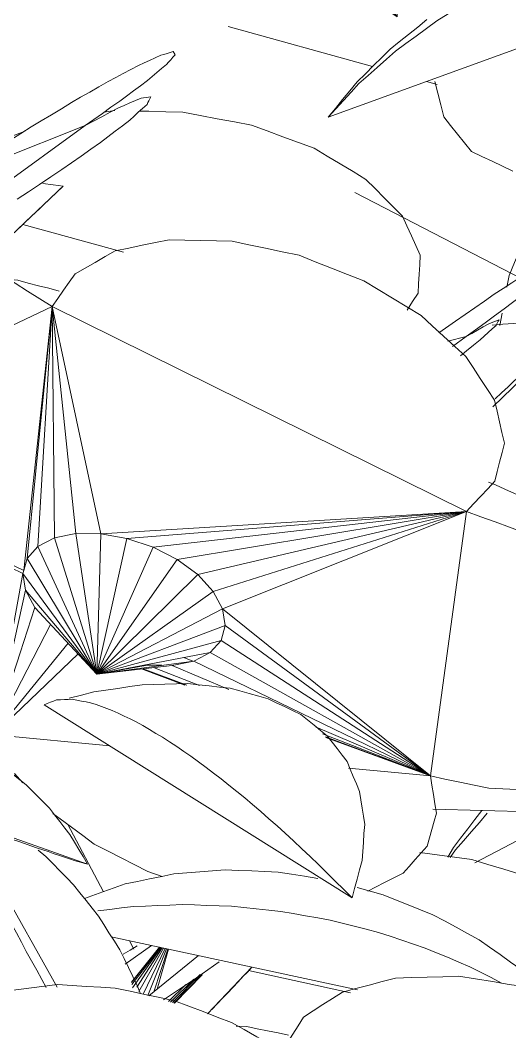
# Model space of a CAD drawing. Header units: metres. Extents: x 13.9 to 26.7, y -0.2 to 3.2.
# Drawn here: x 16.7855 to 16.8344, y 2.4009 to 2.502 of the extents above; entities that cross this region are included whole.
import ezdxf

# ---------------------------------------------------------------- set-up
doc = ezdxf.new("R2010")
doc.units = ezdxf.units.M
doc.layers.add('Importações nas famílias', color=10, linetype='Continuous', lineweight=5)
doc.layers.add('Vegetação', color=7, linetype='Continuous', lineweight=5)

# ---------------------------------------------------------------- blocks, each defined once
blk = doc.blocks.new('Planta_pergolado_12200 - plantas pergolado_skp_Component_12-V1523-Corte 1')
at = {"layer": 'Importações nas famílias'}
blk.add_line((16.78424, 2.47613), (16.7853, 2.47602), dxfattribs=at)
at = {"layer": 'Importações nas famílias', "flags": 128}
blk.add_lwpolyline([(16.7853, 2.47602), (16.78633, 2.47575), (16.78736, 2.47548), (16.7884, 2.47522), (16.78943, 2.47495)], dxfattribs=at)
blk = doc.blocks.new('Planta_pergolado_12200 - plantas pergolado_skp_Component_12-V1524-Corte 1')
at = {"layer": 'Importações nas famílias'}
for p, q in [((16.78983, 2.48543), (16.78147, 2.4775)), ((16.7825, 2.47847), (16.78191, 2.47791))]:
    blk.add_line(p, q, dxfattribs=at)
at = {"layer": 'Importações nas famílias', "flags": 128}
for points in [[(16.78779, 2.48571), (16.78881, 2.48557), (16.78983, 2.48543)], [(16.78983, 2.48543), (16.78946, 2.48508), (16.78909, 2.48473), (16.78872, 2.48438), (16.78835, 2.48403)], [(16.78835, 2.48403), (16.78792, 2.48362), (16.78749, 2.48321), (16.78706, 2.4828), (16.78663, 2.48239)], [(16.78663, 2.48239), (16.78614, 2.48193), (16.78565, 2.48146), (16.78516, 2.481), (16.78467, 2.48053)], [(16.78467, 2.48053), (16.78413, 2.48001), (16.78359, 2.4795), (16.78304, 2.47898), (16.7825, 2.47847)]]:
    blk.add_lwpolyline(points, dxfattribs=at)
blk = doc.blocks.new('Planta_pergolado_12200 - plantas pergolado_skp_Component_17-V1526-Corte 1')
at = {"layer": 'Importações nas famílias'}
for p in [(16.7757, 2.47959), (16.77861, 2.48614)]:
    blk.add_line(p, (16.79201, 2.49149), dxfattribs=at)
at = {"layer": 'Importações nas famílias', "flags": 128}
for points in [[(16.80082, 2.49888), (16.80051, 2.49879), (16.8002, 2.4987), (16.79989, 2.4986), (16.79957, 2.49851)], [(16.80101, 2.49855), (16.80096, 2.49863), (16.80092, 2.49871), (16.80087, 2.4988), (16.80082, 2.49888)], [(16.79957, 2.49851), (16.79902, 2.49826), (16.79846, 2.498), (16.79791, 2.49775), (16.79735, 2.49749)], [(16.80013, 2.49757), (16.80035, 2.49781), (16.80057, 2.49806), (16.80079, 2.49831), (16.80101, 2.49855)], [(16.79735, 2.49749), (16.79659, 2.49709), (16.79583, 2.49668), (16.79507, 2.49628), (16.79431, 2.49588)], [(16.79824, 2.49598), (16.79871, 2.49638), (16.79919, 2.49677), (16.79966, 2.49717), (16.80013, 2.49757)], [(16.79431, 2.49588), (16.7934, 2.49535), (16.79249, 2.49483), (16.79157, 2.49431), (16.79066, 2.49378)], [(16.79547, 2.49391), (16.79616, 2.49443), (16.79686, 2.49495), (16.79755, 2.49546), (16.79824, 2.49598)], [(16.79066, 2.49378), (16.78965, 2.49317), (16.78865, 2.49257), (16.78764, 2.49196), (16.78664, 2.49135)], [(16.79201, 2.49149), (16.79287, 2.4921), (16.79374, 2.4927), (16.7946, 2.49331), (16.79547, 2.49391)], [(16.79762, 2.49422), (16.79705, 2.49398), (16.79649, 2.49374), (16.79592, 2.49349), (16.79536, 2.49325)], [(16.79859, 2.49434), (16.79835, 2.49431), (16.7981, 2.49428), (16.79786, 2.49425), (16.79762, 2.49422)], [(16.7982, 2.49359), (16.79829, 2.49378), (16.79839, 2.49397), (16.79849, 2.49415), (16.79859, 2.49434)], [(16.79536, 2.49325), (16.79452, 2.49281), (16.79368, 2.49237), (16.79284, 2.49193), (16.79201, 2.49149)], [(16.79647, 2.49203), (16.7969, 2.49242), (16.79733, 2.49281), (16.79776, 2.4932), (16.7982, 2.49359)], [(16.79355, 2.4898), (16.79428, 2.49036), (16.79501, 2.49092), (16.79574, 2.49147), (16.79647, 2.49203)], [(16.78664, 2.49135), (16.78561, 2.4907), (16.78458, 2.49005), (16.78356, 2.4894), (16.78253, 2.48874)], [(16.78969, 2.48709), (16.79066, 2.48776), (16.79162, 2.48844), (16.79259, 2.48912), (16.79355, 2.4898)], [(16.78523, 2.48412), (16.78635, 2.48486), (16.78746, 2.4856), (16.78858, 2.48635), (16.78969, 2.48709)]]:
    blk.add_lwpolyline(points, dxfattribs=at)
blk = doc.blocks.new('Planta_pergolado_12200 - plantas pergolado_skp_Component_16-V1527-Corte 1')
for name in ['Planta_pergolado_12200 - plantas pergolado_skp_Component_17-V1526-Corte 1', 'Planta_pergolado_12200 - plantas pergolado_skp_Component_12-V1524-Corte 1', 'Planta_pergolado_12200 - plantas pergolado_skp_Component_12-V1523-Corte 1']:
    blk.add_blockref(name, (0, 0))
blk = doc.blocks.new('Planta_pergolado_12200 - plantas pergolado_skp_-3067456-Corte 1')
blk.add_blockref('Planta_pergolado_12200 - plantas pergolado_skp_Component_16-V1527-Corte 1', (0, 0))
blk = doc.blocks.new('Planta_pergolado_12200 - plantas pergolado_skp_Component_12-V1640-Corte 1')
at = {"layer": 'Importações nas famílias'}
blk.add_line((16.80276, 2.43795), (16.80187, 2.43832), dxfattribs=at)
blk = doc.blocks.new('Planta_pergolado_12200 - plantas pergolado_skp_Component_12-V1641-Corte 1')
at = {"layer": 'Importações nas famílias'}
blk.add_line((16.8449, 2.42272), (16.82673, 2.42316), dxfattribs=at)
at = {"layer": 'Importações nas famílias', "flags": 128}
for points in [[(16.84087, 2.42464), (16.83979, 2.42505), (16.839, 2.42534)], [(16.84141, 2.4257), (16.84219, 2.42503), (16.84309, 2.42426), (16.844, 2.42349), (16.8449, 2.42272)], [(16.8449, 2.42272), (16.8439, 2.4232), (16.84289, 2.42368), (16.84188, 2.42416), (16.84087, 2.42464)]]:
    blk.add_lwpolyline(points, dxfattribs=at)
blk = doc.blocks.new('Planta_pergolado_12200 - plantas pergolado_skp_Component_17-V1642-Corte 1')
at = {"layer": 'Importações nas famílias'}
for p, q in [((16.79389, 2.49283), (16.79497, 2.49299)), ((16.78579, 2.4816), (16.79584, 2.47884))]:
    blk.add_line(p, q, dxfattribs=at)
at = {"layer": 'Importações nas famílias', "flags": 128}
for points in [[(16.79744, 2.49293), (16.79839, 2.49291), (16.80009, 2.49287), (16.80179, 2.49282)], [(16.80179, 2.49282), (16.8035, 2.4925), (16.80521, 2.49217), (16.80692, 2.49185), (16.80863, 2.49153)], [(16.7837, 2.49002), (16.78497, 2.49052), (16.78603, 2.49094)], [(16.80863, 2.49153), (16.81019, 2.49095), (16.81176, 2.49037), (16.81333, 2.4898), (16.8149, 2.48922)], [(16.8149, 2.48922), (16.81619, 2.48844), (16.81749, 2.48766), (16.81878, 2.48688), (16.82007, 2.4861)], [(16.82007, 2.4861), (16.82098, 2.48518), (16.82189, 2.48427), (16.8228, 2.48335), (16.82371, 2.48243)], [(16.82371, 2.48243), (16.82416, 2.48146), (16.8246, 2.48048), (16.82505, 2.47951), (16.82549, 2.47853)], [(16.82549, 2.47853), (16.82544, 2.47758), (16.82539, 2.47663), (16.82533, 2.47568), (16.82528, 2.47473)], [(16.82528, 2.47473), (16.82473, 2.47389), (16.82418, 2.47304)]]:
    blk.add_lwpolyline(points, dxfattribs=at)
blk = doc.blocks.new('Planta_pergolado_12200 - plantas pergolado_skp_Component_16-V1643-Corte 1')
for name in ['Planta_pergolado_12200 - plantas pergolado_skp_Component_17-V1642-Corte 1', 'Planta_pergolado_12200 - plantas pergolado_skp_Component_12-V1640-Corte 1', 'Planta_pergolado_12200 - plantas pergolado_skp_Component_12-V1641-Corte 1']:
    blk.add_blockref(name, (0, 0))
blk = doc.blocks.new('Planta_pergolado_12200 - plantas pergolado_skp_Component_12-V1648-Corte 1')
at = {"layer": 'Importações nas famílias'}
for p, q in [((16.86866, 2.44152), (16.86767, 2.44147)), ((16.85008, 2.43662), (16.8512, 2.43715)), ((16.84309, 2.42422), (16.85732, 2.43172)), ((16.83093, 2.4178), (16.84046, 2.42283)), ((16.82823, 2.41839), (16.82881, 2.41934)), ((16.82901, 2.41911), (16.82847, 2.41834))]:
    blk.add_line(p, q, dxfattribs=at)
at = {"layer": 'Importações nas famílias', "flags": 128}
for points in [[(16.86767, 2.44147), (16.86656, 2.44129), (16.86545, 2.4411), (16.86434, 2.44091), (16.86324, 2.44072)], [(16.85588, 2.43885), (16.85709, 2.43917), (16.85829, 2.43949), (16.8595, 2.43981), (16.8607, 2.44013)], [(16.86324, 2.44072), (16.86207, 2.4404), (16.86091, 2.44007), (16.85975, 2.43975), (16.85858, 2.43943)], [(16.8607, 2.44013), (16.86193, 2.44034), (16.86261, 2.44046)], [(16.85858, 2.43943), (16.85739, 2.43898), (16.8562, 2.43852), (16.85501, 2.43807), (16.85382, 2.43762)], [(16.8512, 2.43715), (16.85237, 2.43757), (16.85354, 2.438), (16.85471, 2.43843), (16.85588, 2.43885)], [(16.85382, 2.43762), (16.85263, 2.43705), (16.85143, 2.43648), (16.85028, 2.43593)], [(16.82881, 2.41934), (16.82952, 2.42027), (16.83023, 2.4212), (16.83094, 2.42213), (16.83164, 2.42304)], [(16.83218, 2.42276), (16.83139, 2.42184), (16.8306, 2.42093), (16.8298, 2.42002), (16.82901, 2.41911)]]:
    blk.add_lwpolyline(points, dxfattribs=at)
blk = doc.blocks.new('Planta_pergolado_12200 - plantas pergolado_skp_Component_16-V1651-Corte 1')
blk.add_blockref('Planta_pergolado_12200 - plantas pergolado_skp_Component_12-V1648-Corte 1', (0, 0))
blk = doc.blocks.new('Planta_pergolado_12200 - plantas pergolado_skp_-V1656-Corte 1')
at = {"layer": 'Importações nas famílias'}
for p, q in [((16.82073, 2.49737), (16.8063, 2.50139)), ((16.82717, 2.49558), (16.8261, 2.49588))]:
    blk.add_line(p, q, dxfattribs=at)
for name in ['Planta_pergolado_12200 - plantas pergolado_skp_Component_16-V1643-Corte 1', 'Planta_pergolado_12200 - plantas pergolado_skp_Component_16-V1651-Corte 1']:
    blk.add_blockref(name, (0, 0))
blk = doc.blocks.new('Planta_pergolado_12200 - plantas pergolado_skp_-3067458-Corte 1')
blk.add_blockref('Planta_pergolado_12200 - plantas pergolado_skp_-V1656-Corte 1', (0, 0))
blk = doc.blocks.new('Planta_pergolado_12200 - plantas pergolado_skp_Component_12-V1657-Corte 1')
at = {"layer": 'Importações nas famílias'}
blk.add_line((16.79227, 2.41769), (16.75856, 2.42956), dxfattribs=at)
at = {"layer": 'Importações nas famílias', "flags": 128}
for points in [[(16.76511, 2.43149), (16.76428, 2.4313), (16.76346, 2.43111), (16.76264, 2.43092), (16.76181, 2.43073)], [(16.7684, 2.43185), (16.76758, 2.43176), (16.76675, 2.43167), (16.76593, 2.43158), (16.76511, 2.43149)], [(16.77165, 2.43181), (16.77084, 2.43182), (16.77003, 2.43183), (16.76921, 2.43184), (16.7684, 2.43185)], [(16.77483, 2.43135), (16.77404, 2.43146), (16.77324, 2.43158), (16.77245, 2.43169), (16.77165, 2.43181)], [(16.77791, 2.43049), (16.77714, 2.43071), (16.77637, 2.43092), (16.7756, 2.43114), (16.77483, 2.43135)], [(16.76181, 2.43073), (16.761, 2.43044), (16.76019, 2.43015), (16.75937, 2.42986), (16.75856, 2.42956)], [(16.78084, 2.42924), (16.7801, 2.42955), (16.77937, 2.42986), (16.77864, 2.43018), (16.77791, 2.43049)], [(16.75856, 2.42956), (16.75955, 2.4292), (16.76053, 2.42884), (16.76152, 2.42848), (16.76244, 2.42814)], [(16.78359, 2.4276), (16.7829, 2.42801), (16.78221, 2.42842), (16.78152, 2.42883), (16.78084, 2.42924)], [(16.76251, 2.42812), (16.76352, 2.42775), (16.76452, 2.42738), (16.76553, 2.42702), (16.76654, 2.42665)], [(16.78614, 2.42561), (16.7855, 2.42611), (16.78486, 2.42661), (16.78423, 2.42711), (16.78359, 2.4276)], [(16.77055, 2.4252), (16.77153, 2.42485), (16.77251, 2.4245), (16.77348, 2.42415), (16.77446, 2.4238)], [(16.78845, 2.42327), (16.78787, 2.42386), (16.78729, 2.42444), (16.78671, 2.42503), (16.78614, 2.42561)], [(16.77446, 2.4238), (16.77539, 2.42347), (16.77631, 2.42313), (16.77724, 2.4228), (16.77817, 2.42247)], [(16.7905, 2.42063), (16.78999, 2.42129), (16.78948, 2.42195), (16.78896, 2.42261), (16.78845, 2.42327)], [(16.77817, 2.42247), (16.77902, 2.42217), (16.77988, 2.42187), (16.78073, 2.42157), (16.78159, 2.42126)], [(16.78159, 2.42126), (16.78235, 2.421), (16.78311, 2.42073), (16.78388, 2.42046), (16.78464, 2.42019)], [(16.78464, 2.42019), (16.78529, 2.41997), (16.78595, 2.41974), (16.7866, 2.41952), (16.78725, 2.41929)], [(16.79227, 2.41769), (16.79183, 2.41843), (16.79139, 2.41916), (16.79094, 2.41989), (16.7905, 2.42063)], [(16.78725, 2.41929), (16.78778, 2.41911), (16.78831, 2.41893), (16.78884, 2.41875), (16.78937, 2.41858)], [(16.78937, 2.41858), (16.78976, 2.41845), (16.79015, 2.41832), (16.79054, 2.41819), (16.79093, 2.41806)], [(16.79093, 2.41806), (16.79117, 2.41799), (16.79142, 2.41792), (16.79166, 2.41784), (16.7919, 2.41777)], [(16.7919, 2.41777), (16.792, 2.41775), (16.79209, 2.41773), (16.79218, 2.41771)]]:
    blk.add_lwpolyline(points, dxfattribs=at)
blk = doc.blocks.new('Planta_pergolado_12200 - plantas pergolado_skp_Component_12-V1658-Corte 1')
at = {"layer": 'Importações nas famílias'}
for p, q in [((16.78923, 2.40539), (16.77998, 2.42183)), ((16.78809, 2.41844), (16.78733, 2.41907)), ((16.79754, 2.40472), (16.79723, 2.40557))]:
    blk.add_line(p, q, dxfattribs=at)
at = {"layer": 'Importações nas famílias', "flags": 128}
for points in [[(16.77969, 2.42167), (16.78003, 2.42092), (16.78038, 2.42018), (16.78073, 2.41944)], [(16.78073, 2.41944), (16.78114, 2.41862), (16.78154, 2.4178), (16.78195, 2.41698), (16.78236, 2.41616)], [(16.79087, 2.4156), (16.79018, 2.41631), (16.78948, 2.41702), (16.78879, 2.41773), (16.78809, 2.41844)], [(16.78236, 2.41616), (16.78281, 2.41528), (16.78327, 2.4144), (16.78372, 2.41352), (16.78418, 2.41264)], [(16.79334, 2.41249), (16.79272, 2.41327), (16.79211, 2.41405), (16.79149, 2.41482), (16.79087, 2.4156)], [(16.78418, 2.41264), (16.78467, 2.41172), (16.78516, 2.4108), (16.78565, 2.40988), (16.78614, 2.40896)], [(16.79547, 2.40913), (16.79494, 2.40997), (16.7944, 2.41081), (16.79387, 2.41165), (16.79334, 2.41249)], [(16.78614, 2.40896), (16.78666, 2.40803), (16.78718, 2.40709), (16.7877, 2.40616), (16.78814, 2.40536)], [(16.79723, 2.40557), (16.79679, 2.40646), (16.79635, 2.40735), (16.79591, 2.40824), (16.79547, 2.40913)]]:
    blk.add_lwpolyline(points, dxfattribs=at)
blk = doc.blocks.new('Planta_pergolado_12200 - plantas pergolado_skp_Component_16-V1664-Corte 1')
for name in ['Planta_pergolado_12200 - plantas pergolado_skp_Component_12-V1657-Corte 1', 'Planta_pergolado_12200 - plantas pergolado_skp_Component_12-V1658-Corte 1']:
    blk.add_blockref(name, (0, 0))
blk = doc.blocks.new('Planta_pergolado_12200 - plantas pergolado_skp_Component_12-V1754-Corte 1')
at = {"layer": 'Importações nas famílias'}
blk.add_line((16.81868, 2.4143), (16.78794, 2.43361), dxfattribs=at)
at = {"layer": 'Importações nas famílias', "flags": 128}
for points in [[(16.79288, 2.43489), (16.79408, 2.43507), (16.79529, 2.43524), (16.79649, 2.43542), (16.7977, 2.4356)], [(16.7977, 2.4356), (16.79884, 2.43563), (16.79999, 2.43566), (16.80113, 2.43569), (16.80228, 2.43572)], [(16.80228, 2.43572), (16.80333, 2.4356), (16.80439, 2.43549), (16.80545, 2.43537), (16.80651, 2.43526)], [(16.80651, 2.43526), (16.80746, 2.435), (16.80841, 2.43473), (16.80935, 2.43447), (16.8103, 2.43421)], [(16.78916, 2.43409), (16.78886, 2.43397), (16.78855, 2.43385), (16.78824, 2.43373), (16.78794, 2.43361)], [(16.79072, 2.43415), (16.79033, 2.43413), (16.78994, 2.43412), (16.78955, 2.4341), (16.78916, 2.43409)], [(16.79041, 2.43425), (16.79164, 2.43457), (16.79288, 2.43489)], [(16.79257, 2.43381), (16.79211, 2.43389), (16.79164, 2.43398), (16.79118, 2.43406), (16.79072, 2.43415)], [(16.8103, 2.43421), (16.81111, 2.43381), (16.81193, 2.43342), (16.81274, 2.43302), (16.81356, 2.43262)], [(16.79471, 2.43305), (16.79418, 2.43324), (16.79364, 2.43343), (16.79311, 2.43362), (16.79257, 2.43381)], [(16.79711, 2.43191), (16.79651, 2.43219), (16.79591, 2.43248), (16.79531, 2.43277), (16.79471, 2.43305)], [(16.81356, 2.43262), (16.81422, 2.43209), (16.81488, 2.43156), (16.81554, 2.43103), (16.8162, 2.43051)], [(16.79974, 2.43037), (16.79909, 2.43075), (16.79843, 2.43114), (16.79777, 2.43152), (16.79711, 2.43191)], [(16.80258, 2.42847), (16.80187, 2.42894), (16.80116, 2.42942), (16.80045, 2.4299), (16.79974, 2.43037)], [(16.8162, 2.43051), (16.8167, 2.42986), (16.81719, 2.42922), (16.81768, 2.42857), (16.81818, 2.42793)], [(16.80559, 2.42622), (16.80484, 2.42678), (16.80409, 2.42734), (16.80334, 2.42791), (16.80258, 2.42847)], [(16.81818, 2.42793), (16.81849, 2.42718), (16.8188, 2.42644), (16.81912, 2.42569), (16.81943, 2.42495)], [(16.80874, 2.42365), (16.80796, 2.42429), (16.80717, 2.42493), (16.80638, 2.42558), (16.80559, 2.42622)], [(16.81943, 2.42495), (16.81956, 2.42412), (16.81968, 2.42329), (16.81981, 2.42246), (16.81994, 2.42163)], [(16.812, 2.42078), (16.81119, 2.4215), (16.81037, 2.42222), (16.80956, 2.42293), (16.80874, 2.42365)], [(16.81994, 2.42163), (16.81987, 2.42073), (16.81981, 2.41984), (16.81975, 2.41895), (16.81969, 2.41805)], [(16.81532, 2.41766), (16.81449, 2.41844), (16.81366, 2.41922), (16.81283, 2.42), (16.812, 2.42078)], [(16.81969, 2.41805), (16.81943, 2.41712), (16.81918, 2.41618), (16.81893, 2.41524), (16.81868, 2.4143)], [(16.81868, 2.4143), (16.81784, 2.41514), (16.817, 2.41598), (16.81616, 2.41682), (16.81532, 2.41766)]]:
    blk.add_lwpolyline(points, dxfattribs=at)
blk = doc.blocks.new('Planta_pergolado_12200 - plantas pergolado_skp_Component_12-V1755-Corte 1')
at = {"layer": 'Importações nas famílias'}
blk.add_line((16.81922, 2.40511), (16.79462, 2.41043), dxfattribs=at)
at = {"layer": 'Importações nas famílias', "flags": 128}
for points in [[(16.80089, 2.41671), (16.80218, 2.41681), (16.80346, 2.41691), (16.80474, 2.41701), (16.80602, 2.41711)], [(16.80602, 2.41711), (16.80734, 2.41705), (16.80866, 2.417), (16.80998, 2.41694), (16.81129, 2.41689)], [(16.81129, 2.41689), (16.81262, 2.41668), (16.81394, 2.41647), (16.81527, 2.41626)], [(16.79603, 2.4157), (16.79725, 2.41595), (16.79846, 2.4162), (16.79968, 2.41646), (16.80089, 2.41671)], [(16.79194, 2.41424), (16.79267, 2.4145), (16.79379, 2.4149), (16.79491, 2.4153), (16.79603, 2.4157)], [(16.81919, 2.41534), (16.82048, 2.41498), (16.82178, 2.41462)], [(16.82178, 2.41462), (16.82302, 2.41412), (16.82427, 2.41362), (16.82551, 2.41313), (16.82675, 2.41263)], [(16.79685, 2.41344), (16.79566, 2.4133), (16.79448, 2.41316), (16.7933, 2.41301)], [(16.80171, 2.41364), (16.80049, 2.41359), (16.79928, 2.41354), (16.79806, 2.41349), (16.79685, 2.41344)], [(16.80664, 2.41348), (16.8054, 2.41352), (16.80417, 2.41356), (16.80294, 2.4136), (16.80171, 2.41364)], [(16.81158, 2.41296), (16.81035, 2.41309), (16.80911, 2.41322), (16.80787, 2.41335), (16.80664, 2.41348)], [(16.81649, 2.41208), (16.81527, 2.4123), (16.81404, 2.41252), (16.81281, 2.41274), (16.81158, 2.41296)], [(16.82131, 2.41086), (16.8201, 2.41117), (16.8189, 2.41147), (16.8177, 2.41178), (16.81649, 2.41208)], [(16.82675, 2.41263), (16.82791, 2.412), (16.82906, 2.41137), (16.83022, 2.41075), (16.83138, 2.41012)], [(16.82598, 2.4093), (16.82481, 2.40969), (16.82364, 2.41008), (16.82248, 2.41047), (16.82131, 2.41086)], [(16.83138, 2.41012), (16.83242, 2.40938), (16.83347, 2.40864), (16.83451, 2.4079), (16.83556, 2.40715)], [(16.83045, 2.40743), (16.82933, 2.4079), (16.82821, 2.40837), (16.8271, 2.40883), (16.82598, 2.4093)], [(16.83362, 2.4058), (16.83256, 2.40635), (16.8315, 2.40689), (16.83045, 2.40743)], [(16.83556, 2.40715), (16.83646, 2.40632), (16.83737, 2.40548), (16.83828, 2.40464)]]:
    blk.add_lwpolyline(points, dxfattribs=at)
blk = doc.blocks.new('Planta_pergolado_12200 - plantas pergolado_skp_Component_17-V1757-Corte 1')
at = {"layer": 'Importações nas famílias'}
for p, q in [((16.78871, 2.47339), (16.75951, 2.45958)), ((16.78588, 2.44702), (16.78871, 2.47339)), ((16.78622, 2.44822), (16.78871, 2.47339)), ((16.7873, 2.44943), (16.78871, 2.47339)), ((16.78871, 2.47339), (16.83011, 2.45293)), ((16.79357, 2.4507), (16.78871, 2.47339)), ((16.7911, 2.45071), (16.78871, 2.47339)), ((16.78896, 2.45028), (16.78871, 2.47339)), ((16.7858, 2.44672), (16.75951, 2.45958)), ((16.75951, 2.45958), (16.78588, 2.44702)), ((16.83011, 2.45293), (16.79357, 2.4507)), ((16.79619, 2.45023), (16.83011, 2.45293)), ((16.7988, 2.44935), (16.83011, 2.45293)), ((16.83011, 2.45293), (16.80121, 2.44812)), ((16.83011, 2.45293), (16.80326, 2.44661)), ((16.80481, 2.44493), (16.83011, 2.45293)), ((16.80575, 2.4432), (16.83011, 2.45293)), ((16.8265, 2.42649), (16.83011, 2.45293)), ((16.7873, 2.44943), (16.78896, 2.45028)), ((16.78896, 2.45028), (16.7911, 2.45071)), ((16.79319, 2.43668), (16.78896, 2.45028)), ((16.79319, 2.43668), (16.7911, 2.45071)), ((16.7911, 2.45071), (16.79357, 2.4507)), ((16.79319, 2.43668), (16.79357, 2.4507)), ((16.79319, 2.43668), (16.79619, 2.45023)), ((16.79619, 2.45023), (16.79357, 2.4507)), ((16.7988, 2.44935), (16.79619, 2.45023)), ((16.78622, 2.44822), (16.7873, 2.44943)), ((16.79319, 2.43668), (16.7873, 2.44943)), ((16.79319, 2.43668), (16.7988, 2.44935)), ((16.80121, 2.44812), (16.7988, 2.44935)), ((16.78588, 2.44702), (16.78622, 2.44822)), ((16.79319, 2.43668), (16.78622, 2.44822)), ((16.79319, 2.43668), (16.80121, 2.44812)), ((16.80326, 2.44661), (16.80121, 2.44812)), ((16.78286, 2.4306), (16.7858, 2.44672)), ((16.7858, 2.44672), (16.78588, 2.44702)), ((16.79319, 2.43668), (16.7858, 2.44672)), ((16.78607, 2.44505), (16.7858, 2.44672)), ((16.79319, 2.43668), (16.80326, 2.44661)), ((16.8045, 2.44527), (16.80326, 2.44661)), ((16.8045, 2.44527), (16.80481, 2.44493)), ((16.78286, 2.4306), (16.78607, 2.44505)), ((16.79319, 2.43668), (16.78607, 2.44505)), ((16.78701, 2.44332), (16.78607, 2.44505)), ((16.80481, 2.44493), (16.79319, 2.43668)), ((16.80481, 2.44493), (16.80575, 2.4432)), ((16.78701, 2.44332), (16.78286, 2.4306)), ((16.79319, 2.43668), (16.78701, 2.44332)), ((16.79319, 2.43668), (16.80575, 2.4432)), ((16.80575, 2.4432), (16.80602, 2.44153)), ((16.80575, 2.4432), (16.8265, 2.42649)), ((16.78856, 2.44164), (16.78286, 2.4306)), ((16.79319, 2.43668), (16.80602, 2.44153)), ((16.80602, 2.44153), (16.8056, 2.44004)), ((16.8265, 2.42649), (16.80602, 2.44153)), ((16.79031, 2.43977), (16.78286, 2.4306)), ((16.79319, 2.43668), (16.8056, 2.44004)), ((16.8056, 2.44004), (16.80452, 2.43883)), ((16.8265, 2.42649), (16.8056, 2.44004)), ((16.79131, 2.43869), (16.78286, 2.4306)), ((16.80452, 2.43883), (16.79319, 2.43668)), ((16.80352, 2.43831), (16.80286, 2.43797)), ((16.80452, 2.43883), (16.80352, 2.43831)), ((16.8265, 2.42649), (16.80452, 2.43883)), ((16.79319, 2.43668), (16.80286, 2.43797)), ((16.79825, 2.43756), (16.79319, 2.43668)), ((16.80072, 2.43754), (16.79319, 2.43668)), ((16.80196, 2.43558), (16.79764, 2.43719)), ((16.80217, 2.43557), (16.7978, 2.43721)), ((16.79968, 2.43755), (16.79825, 2.43756)), ((16.80343, 2.43553), (16.79884, 2.43732)), ((16.80286, 2.43797), (16.80072, 2.43754)), ((16.80637, 2.43512), (16.80072, 2.43754)), ((16.8265, 2.42649), (16.80286, 2.43797)), ((16.8265, 2.42649), (16.81504, 2.4314)), ((16.79448, 2.4295), (16.78286, 2.4306)), ((16.8265, 2.42649), (16.81572, 2.43071)), ((16.8265, 2.42649), (16.81602, 2.4304)), ((16.8265, 2.42649), (16.81607, 2.43035)), ((16.8265, 2.42649), (16.81833, 2.42726)), ((16.78581, 2.42582), (16.78495, 2.42675)), ((16.79971, 2.41646), (16.79827, 2.41695))]:
    blk.add_line(p, q, dxfattribs=at)
at = {"layer": 'Importações nas famílias', "flags": 128}
for points in [[(16.79503, 2.47896), (16.79637, 2.47924), (16.79772, 2.47952), (16.79906, 2.4798), (16.80041, 2.48008)], [(16.80041, 2.48008), (16.80199, 2.48004), (16.80356, 2.48001), (16.80513, 2.47997), (16.80671, 2.47993)], [(16.80671, 2.47993), (16.80837, 2.47958), (16.81004, 2.47922), (16.81171, 2.47887), (16.81338, 2.47852)], [(16.79101, 2.47667), (16.79201, 2.47724), (16.79302, 2.47781), (16.79402, 2.47839), (16.79503, 2.47896)], [(16.81338, 2.47852), (16.81499, 2.47788), (16.81661, 2.47724), (16.81823, 2.4766), (16.81985, 2.47597)], [(16.7838, 2.47652), (16.78503, 2.47574), (16.78626, 2.47495), (16.78748, 2.47417), (16.78871, 2.47339)], [(16.78871, 2.47339), (16.78928, 2.47421), (16.78986, 2.47503), (16.79043, 2.47585), (16.79101, 2.47667)], [(16.81985, 2.47597), (16.82128, 2.4751), (16.82271, 2.47423), (16.82414, 2.47336), (16.82557, 2.47249)], [(16.82557, 2.47249), (16.82669, 2.47147), (16.82781, 2.47045), (16.82893, 2.46942), (16.83005, 2.4684)], [(16.83005, 2.4684), (16.83076, 2.4673), (16.83148, 2.46621), (16.83219, 2.46512), (16.83291, 2.46403)], [(16.83291, 2.46403), (16.83316, 2.46296), (16.8334, 2.46189), (16.83365, 2.46082), (16.8339, 2.45976)], [(16.8339, 2.45976), (16.83366, 2.45881), (16.83342, 2.45785), (16.83318, 2.4569), (16.83294, 2.45595)], [(16.83294, 2.45595), (16.83223, 2.4552), (16.83153, 2.45444), (16.83082, 2.45369), (16.83011, 2.45293)], [(16.83011, 2.45293), (16.83154, 2.4524), (16.83298, 2.45187), (16.83441, 2.45134), (16.83584, 2.45081)], [(16.83235, 2.42527), (16.83089, 2.42557), (16.82943, 2.42588), (16.82796, 2.42618), (16.8265, 2.42649)], [(16.8265, 2.42649), (16.82665, 2.42556), (16.8268, 2.42464), (16.82695, 2.42371), (16.8271, 2.42278)], [(16.83792, 2.42503), (16.83653, 2.42509), (16.83513, 2.42515), (16.83374, 2.42521), (16.83235, 2.42527)], [(16.79293, 2.41969), (16.79179, 2.42053), (16.79065, 2.42136), (16.78952, 2.4222), (16.78879, 2.42274)], [(16.8271, 2.42278), (16.82687, 2.42196), (16.82664, 2.42113), (16.82641, 2.4203), (16.82617, 2.41948)], [(16.79827, 2.41695), (16.79693, 2.41763), (16.7956, 2.41832), (16.79426, 2.419), (16.79293, 2.41969)], [(16.82617, 2.41948), (16.82558, 2.4188), (16.82498, 2.41813), (16.82438, 2.41746), (16.82378, 2.41678)], [(16.82378, 2.41678), (16.82286, 2.41631), (16.82193, 2.41584), (16.82101, 2.41537), (16.82025, 2.41498)]]:
    blk.add_lwpolyline(points, dxfattribs=at)
blk = doc.blocks.new('Planta_pergolado_12200 - plantas pergolado_skp_Component_16-V1758-Corte 1')
for name in ['Planta_pergolado_12200 - plantas pergolado_skp_Component_17-V1757-Corte 1', 'Planta_pergolado_12200 - plantas pergolado_skp_Component_12-V1754-Corte 1', 'Planta_pergolado_12200 - plantas pergolado_skp_Component_12-V1755-Corte 1']:
    blk.add_blockref(name, (0, 0))
blk = doc.blocks.new('Planta_pergolado_12200 - plantas pergolado_skp_-V1798-Corte 1')
at = {"layer": 'Importações nas famílias'}
blk.add_line((16.88813, 2.44892), (16.81897, 2.48479), dxfattribs=at)
blk.add_blockref('Planta_pergolado_12200 - plantas pergolado_skp_Component_16-V1758-Corte 1', (0, 0))
blk = doc.blocks.new('Planta_pergolado_12200 - plantas pergolado_skp_-3067460-Corte 1')
for name in ['Planta_pergolado_12200 - plantas pergolado_skp_-V1798-Corte 1', 'Planta_pergolado_12200 - plantas pergolado_skp_Component_16-V1664-Corte 1']:
    blk.add_blockref(name, (0, 0))
blk = doc.blocks.new('Planta_pergolado_12200 - plantas pergolado_skp_Component_17-V1892-Corte 1')
at = {"layer": 'Importações nas famílias'}
for p, q in [((16.83437, 2.47651), (16.83415, 2.47532)), ((16.83368, 2.47275), (16.83345, 2.4715))]:
    blk.add_line(p, q, dxfattribs=at)
at = {"layer": 'Importações nas famílias', "flags": 128}
for points in [[(16.82693, 2.4959), (16.82723, 2.49472), (16.82753, 2.49355), (16.82783, 2.49237)], [(16.82783, 2.49237), (16.82852, 2.4915), (16.82922, 2.49063), (16.82991, 2.48976), (16.8306, 2.48889)], [(16.8306, 2.48889), (16.83163, 2.4884), (16.83266, 2.48792), (16.83369, 2.48743), (16.83472, 2.48694)], [(16.83654, 2.4817), (16.836, 2.4804), (16.83546, 2.4791), (16.83491, 2.47781), (16.83437, 2.47651)]]:
    blk.add_lwpolyline(points, dxfattribs=at)
blk = doc.blocks.new('Planta_pergolado_12200 - plantas pergolado_skp_Component_16-V1893-Corte 1')
blk.add_blockref('Planta_pergolado_12200 - plantas pergolado_skp_Component_17-V1892-Corte 1', (0, 0))
blk = doc.blocks.new('Planta_pergolado_12200 - plantas pergolado_skp_-V1928-Corte 1')
blk.add_blockref('Planta_pergolado_12200 - plantas pergolado_skp_Component_16-V1893-Corte 1', (0, 0))
blk = doc.blocks.new('Planta_pergolado_12200 - plantas pergolado_skp_-3067462-Corte 1')
blk.add_blockref('Planta_pergolado_12200 - plantas pergolado_skp_-V1928-Corte 1', (0, 0))
blk = doc.blocks.new('Planta_pergolado_12200 - plantas pergolado_skp_-3067465-Corte 1')
for name in ['Planta_pergolado_12200 - plantas pergolado_skp_-3067462-Corte 1', 'Planta_pergolado_12200 - plantas pergolado_skp_-3067458-Corte 1', 'Planta_pergolado_12200 - plantas pergolado_skp_-3067456-Corte 1', 'Planta_pergolado_12200 - plantas pergolado_skp_-3067460-Corte 1']:
    blk.add_blockref(name, (0, 0))
blk = doc.blocks.new('Planta_pergolado_12200 - plantas pergolado_skp_Component_12-V1480-Corte 1')
at = {"layer": 'Importações nas famílias'}
blk.add_line((16.68851, 2.44864), (16.66734, 2.48146), dxfattribs=at)
at = {"layer": 'Importações nas famílias', "flags": 128}
for points in [[(16.66981, 2.48261), (16.67041, 2.48246), (16.67119, 2.48227), (16.67197, 2.48207), (16.67275, 2.48188)], [(16.67275, 2.48188), (16.6735, 2.48152), (16.67425, 2.48117), (16.67501, 2.48081), (16.67576, 2.48046)], [(16.66665, 2.48014), (16.66661, 2.4808), (16.66657, 2.48146)], [(16.66716, 2.47735), (16.66703, 2.47805), (16.6669, 2.47875), (16.66678, 2.47944), (16.66665, 2.48014)], [(16.67576, 2.48046), (16.67647, 2.47995), (16.67717, 2.47945), (16.67788, 2.47895), (16.67859, 2.47844)], [(16.67859, 2.47844), (16.67924, 2.4778), (16.67989, 2.47715), (16.68054, 2.47651), (16.68119, 2.47587)], [(16.66801, 2.47445), (16.6678, 2.47517), (16.66759, 2.4759), (16.66737, 2.47663), (16.66716, 2.47735)], [(16.68119, 2.47587), (16.68176, 2.4751), (16.68233, 2.47433), (16.6829, 2.47357), (16.68348, 2.4728)], [(16.6692, 2.47146), (16.6689, 2.47221), (16.66861, 2.47295), (16.66831, 2.4737), (16.66801, 2.47445)], [(16.68348, 2.4728), (16.68396, 2.47193), (16.68445, 2.47106), (16.68493, 2.47019), (16.68541, 2.46931)], [(16.67071, 2.46843), (16.67034, 2.46919), (16.66996, 2.46995), (16.66958, 2.4707), (16.6692, 2.47146)], [(16.67253, 2.46538), (16.67208, 2.46614), (16.67162, 2.4669), (16.67117, 2.46767), (16.67071, 2.46843)], [(16.68541, 2.46931), (16.6858, 2.46836), (16.68618, 2.4674), (16.68656, 2.46644), (16.68695, 2.46548)], [(16.67463, 2.46235), (16.67411, 2.46311), (16.67358, 2.46387), (16.67306, 2.46462), (16.67253, 2.46538)], [(16.68695, 2.46548), (16.68722, 2.46446), (16.6875, 2.46344), (16.68777, 2.46242), (16.68805, 2.46141)], [(16.677, 2.45937), (16.67641, 2.46012), (16.67582, 2.46086), (16.67522, 2.46161), (16.67463, 2.46235)], [(16.68805, 2.46141), (16.68821, 2.46035), (16.68836, 2.45929), (16.68852, 2.45823), (16.68868, 2.45717)], [(16.6796, 2.45648), (16.67895, 2.45721), (16.6783, 2.45793), (16.67765, 2.45865), (16.677, 2.45937)], [(16.68241, 2.45371), (16.6817, 2.4544), (16.681, 2.4551), (16.6803, 2.45579), (16.6796, 2.45648)], [(16.68868, 2.45717), (16.68872, 2.4561), (16.68876, 2.45503), (16.6888, 2.45395), (16.68884, 2.45288)], [(16.68539, 2.45108), (16.68464, 2.45174), (16.6839, 2.4524), (16.68315, 2.45305), (16.68241, 2.45371)], [(16.68884, 2.45288), (16.68876, 2.45182), (16.68868, 2.45076), (16.68859, 2.4497), (16.68851, 2.44864)], [(16.68851, 2.44864), (16.68773, 2.44925), (16.68695, 2.44986), (16.68617, 2.45047), (16.68539, 2.45108)]]:
    blk.add_lwpolyline(points, dxfattribs=at)
blk = doc.blocks.new('Planta_pergolado_12200 - plantas pergolado_skp_Component_16-V2082-Corte 1')
at = {"rotation": 2.999999999999801}
blk.add_blockref('Planta_pergolado_12200 - plantas pergolado_skp_Component_12-V1480-Corte 1', (0.28569, -0.81633), dxfattribs=at)
blk = doc.blocks.new('Planta_pergolado_12200 - plantas pergolado_skp_Component_12-V2113-Corte 1')
at = {"layer": 'Importações nas famílias'}
for p, q in [((16.80867, 2.40739), (16.80425, 2.40273)), ((16.80523, 2.40375), (16.80467, 2.40316))]:
    blk.add_line(p, q, dxfattribs=at)
at = {"layer": 'Importações nas famílias', "flags": 128}
for points in [[(16.80868, 2.40739), (16.80822, 2.4069), (16.80775, 2.40641), (16.80729, 2.40592)], [(16.80729, 2.40592), (16.80677, 2.40537), (16.80626, 2.40483), (16.80574, 2.40429), (16.80523, 2.40375)]]:
    blk.add_lwpolyline(points, dxfattribs=at)
blk = doc.blocks.new('Planta_pergolado_12200 - plantas pergolado_skp_Component_17-V2115-Corte 1')
at = {"layer": 'Importações nas famílias'}
for p, q in [((16.79864, 2.40956), (16.79603, 2.40768)), ((16.79946, 2.40938), (16.79664, 2.40589)), ((16.79948, 2.40938), (16.79665, 2.40584)), ((16.79953, 2.40936), (16.79669, 2.40564)), ((16.79961, 2.40935), (16.79675, 2.40533)), ((16.79972, 2.40932), (16.79719, 2.4054)), ((16.79985, 2.40929), (16.79738, 2.40495)), ((16.8, 2.40926), (16.7978, 2.40469)), ((16.80015, 2.40923), (16.79829, 2.40454)), ((16.80028, 2.4092), (16.79888, 2.40491)), ((16.79922, 2.40519), (16.80036, 2.40918)), ((16.79838, 2.40451), (16.80334, 2.40854)), ((16.80372, 2.4067), (16.80088, 2.4038)), ((16.80056, 2.4039), (16.80288, 2.4062)), ((16.80074, 2.40384), (16.80352, 2.40664)), ((16.80372, 2.40663), (16.80095, 2.40378)), ((16.80208, 2.40565), (16.80034, 2.40396))]:
    blk.add_line(p, q, dxfattribs=at)
at = {"layer": 'Importações nas famílias', "flags": 128}
for points in [[(16.79722, 2.40951), (16.79652, 2.4091), (16.79582, 2.40869)], [(16.80313, 2.40633), (16.80426, 2.40713), (16.80539, 2.40793)], [(16.79985, 2.40413), (16.80094, 2.40487), (16.80204, 2.4056), (16.80313, 2.40633)]]:
    blk.add_lwpolyline(points, dxfattribs=at)
blk = doc.blocks.new('Planta_pergolado_12200 - plantas pergolado_skp_Component_16-V2116-Corte 1')
for name in ['Planta_pergolado_12200 - plantas pergolado_skp_Component_17-V2115-Corte 1', 'Planta_pergolado_12200 - plantas pergolado_skp_Component_12-V2113-Corte 1']:
    blk.add_blockref(name, (0, 0))
at = {"rotation": 2.999999999999923}
blk.add_blockref('Planta_pergolado_12200 - plantas pergolado_skp_Component_12-V1523-Corte 1', (0.17544, -0.94965), dxfattribs=at)
blk = doc.blocks.new('Planta_pergolado_12200 - plantas pergolado_skp_Component_12-V2134-Corte 1')
at = {"layer": 'Importações nas famílias'}
blk.add_line((16.84544, 2.44611), (16.84327, 2.44616), dxfattribs=at)
at = {"layer": 'Importações nas famílias', "flags": 128}
for points in [[(16.83231, 2.45586), (16.83299, 2.45557), (16.83394, 2.45515), (16.83489, 2.45473), (16.83584, 2.45432)], [(16.83584, 2.45432), (16.83673, 2.45376), (16.83762, 2.4532), (16.83851, 2.45264), (16.83939, 2.45208)], [(16.83939, 2.45208), (16.8402, 2.45139), (16.84101, 2.4507), (16.84181, 2.45002), (16.84262, 2.44933)], [(16.84262, 2.44933), (16.84332, 2.44852), (16.84403, 2.44772), (16.84473, 2.44692), (16.84544, 2.44611)], [(16.84544, 2.44611), (16.84447, 2.44603), (16.8435, 2.44595)]]:
    blk.add_lwpolyline(points, dxfattribs=at)
blk = doc.blocks.new('Planta_pergolado_12200 - plantas pergolado_skp_Component_12-V2135-Corte 1')
at = {"layer": 'Importações nas famílias'}
blk.add_line((16.84119, 2.47155), (16.83274, 2.46338), dxfattribs=at)
at = {"layer": 'Importações nas famílias', "flags": 128}
for points in [[(16.83267, 2.47155), (16.83374, 2.47163), (16.8348, 2.47171), (16.83586, 2.47179), (16.83693, 2.47187)], [(16.83693, 2.47187), (16.83799, 2.47179), (16.83906, 2.47171), (16.84013, 2.47163), (16.84119, 2.47155)], [(16.84119, 2.47155), (16.84066, 2.47109), (16.84013, 2.47063), (16.83959, 2.47017), (16.83906, 2.46971)], [(16.83906, 2.46971), (16.83848, 2.46919), (16.8379, 2.46868), (16.83732, 2.46816), (16.83674, 2.46765)], [(16.83674, 2.46765), (16.83612, 2.46708), (16.8355, 2.46652), (16.83488, 2.46596), (16.83427, 2.46539)], [(16.83427, 2.46539), (16.83361, 2.46479), (16.83296, 2.46419)]]:
    blk.add_lwpolyline(points, dxfattribs=at)
blk = doc.blocks.new('Planta_pergolado_12200 - plantas pergolado_skp_Component_12-V2136-Corte 1')
at = {"layer": 'Importações nas famílias'}
for p, q in [((16.79386, 2.41491), (16.79027, 2.4217)), ((16.79689, 2.40918), (16.79644, 2.41003))]:
    blk.add_line(p, q, dxfattribs=at)
at = {"layer": 'Importações nas famílias', "flags": 128}
blk.add_lwpolyline([(16.78198, 2.4287), (16.78189, 2.42949), (16.78179, 2.43029)], dxfattribs=at)
blk = doc.blocks.new('Planta_pergolado_12200 - plantas pergolado_skp_Component_17-V2137-Corte 1')
at = {"layer": 'Importações nas famílias'}
for p in [(16.82825, 2.46994), (16.82872, 2.46939)]:
    blk.add_line(p, (16.83006, 2.47039), dxfattribs=at)
at = {"layer": 'Importações nas famílias', "flags": 128}
for points in [[(16.84257, 2.48055), (16.84228, 2.48042), (16.84199, 2.48028), (16.8417, 2.48015), (16.84141, 2.48002)], [(16.84271, 2.48034), (16.84267, 2.48039), (16.84264, 2.48044), (16.8426, 2.4805), (16.84257, 2.48055)], [(16.84141, 2.48002), (16.84088, 2.47971), (16.84035, 2.47941), (16.83983, 2.4791), (16.8393, 2.47879)], [(16.84181, 2.47941), (16.84204, 2.47965), (16.84226, 2.47988), (16.84248, 2.48011), (16.84271, 2.48034)], [(16.8393, 2.47879), (16.83857, 2.47833), (16.83785, 2.47787), (16.83712, 2.47741), (16.83639, 2.47695)], [(16.83995, 2.47783), (16.84041, 2.47823), (16.84088, 2.47862), (16.84135, 2.47902), (16.84181, 2.47941)], [(16.83724, 2.4757), (16.83791, 2.47623), (16.83859, 2.47676), (16.83927, 2.4773), (16.83995, 2.47783)], [(16.83639, 2.47695), (16.83552, 2.47637), (16.83464, 2.47578), (16.83376, 2.4752), (16.83288, 2.47462)], [(16.83387, 2.47316), (16.83471, 2.47379), (16.83555, 2.47443), (16.83639, 2.47506), (16.83724, 2.4757)], [(16.83288, 2.47462), (16.83192, 2.47395), (16.83095, 2.47328), (16.82998, 2.47262), (16.82901, 2.47195)], [(16.83006, 2.47039), (16.83101, 2.47108), (16.83196, 2.47177), (16.83291, 2.47247), (16.83387, 2.47316)], [(16.82901, 2.47195), (16.82802, 2.47125), (16.82736, 2.47078)], [(16.83233, 2.47168), (16.83176, 2.47136), (16.8312, 2.47104), (16.83063, 2.47071), (16.83006, 2.47039)], [(16.83148, 2.47008), (16.83188, 2.47044), (16.83227, 2.4708), (16.83267, 2.47116), (16.83307, 2.47152)], [(16.83336, 2.47207), (16.8331, 2.47197), (16.83284, 2.47188), (16.83258, 2.47178), (16.83233, 2.47168)], [(16.83307, 2.47152), (16.83314, 2.47166), (16.83321, 2.4718), (16.83328, 2.47193), (16.83336, 2.47207)], [(16.82951, 2.46849), (16.83011, 2.46897), (16.8308, 2.46953), (16.83148, 2.47008)]]:
    blk.add_lwpolyline(points, dxfattribs=at)
blk = doc.blocks.new('Planta_pergolado_12200 - plantas pergolado_skp_Component_16-V2138-Corte 1')
for name in ['Planta_pergolado_12200 - plantas pergolado_skp_Component_17-V2137-Corte 1', 'Planta_pergolado_12200 - plantas pergolado_skp_Component_12-V2135-Corte 1', 'Planta_pergolado_12200 - plantas pergolado_skp_Component_12-V2134-Corte 1', 'Planta_pergolado_12200 - plantas pergolado_skp_Component_12-V2136-Corte 1']:
    blk.add_blockref(name, (0, 0))
blk = doc.blocks.new('Planta_pergolado_12200 - plantas pergolado_skp_-3067412-Corte 1')
for name in ['Planta_pergolado_12200 - plantas pergolado_skp_Component_16-V2082-Corte 1', 'Planta_pergolado_12200 - plantas pergolado_skp_Component_16-V2138-Corte 1', 'Planta_pergolado_12200 - plantas pergolado_skp_Component_16-V2116-Corte 1']:
    blk.add_blockref(name, (0, 0))
blk = doc.blocks.new('Planta_pergolado_12200 - plantas pergolado_skp_Component_17-V2261-Corte 1')
at = {"layer": 'Importações nas famílias'}
blk.add_line((16.80835, 2.40705), (16.81853, 2.40481), dxfattribs=at)
at = {"layer": 'Importações nas famílias', "flags": 128}
for points in [[(16.82546, 2.41886), (16.82719, 2.41862), (16.82891, 2.41839), (16.83063, 2.41815)], [(16.83063, 2.41815), (16.83223, 2.41766), (16.83383, 2.41717), (16.83542, 2.41667), (16.83702, 2.41618)]]:
    blk.add_lwpolyline(points, dxfattribs=at)
blk = doc.blocks.new('Planta_pergolado_12200 - plantas pergolado_skp_Component_16-V2262-Corte 1')
blk.add_blockref('Planta_pergolado_12200 - plantas pergolado_skp_Component_17-V2261-Corte 1', (0, 0))
blk = doc.blocks.new('Planta_pergolado_12200 - plantas pergolado_skp_-V2293-Corte 1')
blk.add_blockref('Planta_pergolado_12200 - plantas pergolado_skp_Component_16-V2262-Corte 1', (0, 0))
blk = doc.blocks.new('Planta_pergolado_12200 - plantas pergolado_skp_-3067414-Corte 1')
blk.add_blockref('Planta_pergolado_12200 - plantas pergolado_skp_-V2293-Corte 1', (0, 0))
blk = doc.blocks.new('Planta_pergolado_12200 - plantas pergolado_skp_Component_17-V2353-Corte 1')
at = {"layer": 'Importações nas famílias', "flags": 128}
for points in [[(16.81771, 2.40489), (16.81904, 2.40524), (16.82037, 2.40559), (16.8217, 2.40594), (16.82303, 2.40629)], [(16.82303, 2.40629), (16.8246, 2.40634), (16.82618, 2.40638), (16.82775, 2.40643), (16.82932, 2.40647)], [(16.82932, 2.40647), (16.83101, 2.40621), (16.83269, 2.40594), (16.83437, 2.40567), (16.83606, 2.40541)], [(16.78407, 2.405), (16.78537, 2.40516), (16.78667, 2.40532), (16.78797, 2.40548), (16.78927, 2.40564)], [(16.78927, 2.40564), (16.79071, 2.40555), (16.79215, 2.40547), (16.79359, 2.40539), (16.79503, 2.4053)], [(16.79503, 2.4053), (16.79651, 2.40498), (16.79799, 2.40466), (16.79947, 2.40434), (16.80095, 2.40402)], [(16.81382, 2.40239), (16.81479, 2.40302), (16.81576, 2.40364), (16.81674, 2.40427), (16.81771, 2.40489)], [(16.80095, 2.40402), (16.80237, 2.40348), (16.80379, 2.40294), (16.80521, 2.4024), (16.80663, 2.40187)], [(16.80663, 2.40187), (16.8079, 2.40115), (16.80916, 2.40043), (16.81043, 2.39972), (16.81169, 2.399)], [(16.81169, 2.399), (16.81222, 2.39985), (16.81276, 2.40069), (16.81329, 2.40154), (16.81382, 2.40239)]]:
    blk.add_lwpolyline(points, dxfattribs=at)
blk = doc.blocks.new('Planta_pergolado_12200 - plantas pergolado_skp_Component_16-V2354-Corte 1')
blk.add_blockref('Planta_pergolado_12200 - plantas pergolado_skp_Component_17-V2353-Corte 1', (0, 0))
blk = doc.blocks.new('Planta_pergolado_12200 - plantas pergolado_skp_Component_12-V1793-Corte 1')
at = {"layer": 'Importações nas famílias'}
blk.add_line((16.79818, 2.56634), (16.85114, 2.58247), dxfattribs=at)
at = {"layer": 'Importações nas famílias', "flags": 128}
for points in [[(16.81419, 2.57791), (16.81302, 2.57728), (16.81186, 2.57665), (16.81069, 2.57602), (16.80953, 2.57539)], [(16.80472, 2.57279), (16.80567, 2.57349), (16.80663, 2.57418), (16.80759, 2.57487), (16.80854, 2.57556)], [(16.80953, 2.57539), (16.80846, 2.57468), (16.80739, 2.57398), (16.80631, 2.57328), (16.80524, 2.57257)], [(16.80125, 2.56971), (16.80212, 2.57048), (16.80298, 2.57125), (16.80385, 2.57202), (16.80472, 2.57279)], [(16.80524, 2.57257), (16.80429, 2.57181), (16.80334, 2.57105), (16.80238, 2.57029), (16.80143, 2.56953)], [(16.79818, 2.56634), (16.79895, 2.56718), (16.79971, 2.56802), (16.80048, 2.56887), (16.80125, 2.56971)], [(16.80143, 2.56953), (16.80062, 2.56873), (16.7998, 2.56794), (16.79899, 2.56714), (16.79818, 2.56634)]]:
    blk.add_lwpolyline(points, dxfattribs=at)
blk = doc.blocks.new('Planta_pergolado_12200 - plantas pergolado_skp_Component_16-V2382-Corte 1')
at = {"rotation": 2.999999999999923}
blk.add_blockref('Planta_pergolado_12200 - plantas pergolado_skp_Component_12-V1793-Corte 1', (0.17544, -0.94965), dxfattribs=at)
blk = doc.blocks.new('Planta_pergolado_12200 - plantas pergolado_skp_-3067415-Corte 1')
for name in ['Planta_pergolado_12200 - plantas pergolado_skp_Component_16-V2382-Corte 1', 'Planta_pergolado_12200 - plantas pergolado_skp_Component_16-V2354-Corte 1']:
    blk.add_blockref(name, (0, 0))
blk = doc.blocks.new('Planta_pergolado_12200 - plantas pergolado_skp_-3067416-Corte 1')
blk.add_blockref('Planta_pergolado_12200 - plantas pergolado_skp_-3067415-Corte 1', (0, 0))
blk = doc.blocks.new('Planta_pergolado_12200 - plantas pergolado_skp_-3067421-Corte 1')
for name in ['Planta_pergolado_12200 - plantas pergolado_skp_-3067414-Corte 1', 'Planta_pergolado_12200 - plantas pergolado_skp_-3067412-Corte 1', 'Planta_pergolado_12200 - plantas pergolado_skp_-3067416-Corte 1']:
    blk.add_blockref(name, (0, 0))
blk = doc.blocks.new('Planta_pergolado_12200 - Planta_pergolado_12200-3067476-Corte 1')
for name in ['Planta_pergolado_12200 - plantas pergolado_skp_-3067465-Corte 1', 'Planta_pergolado_12200 - plantas pergolado_skp_-3067421-Corte 1']:
    blk.add_blockref(name, (0, 0))

msp = doc.modelspace()

# ---------------------------------------------------------------- block references
at = {"layer": 'Vegetação', "color": 10}
msp.add_blockref('Planta_pergolado_12200 - Planta_pergolado_12200-3067476-Corte 1', (0, 0), dxfattribs=at)

doc.saveas('drawing.dxf')
